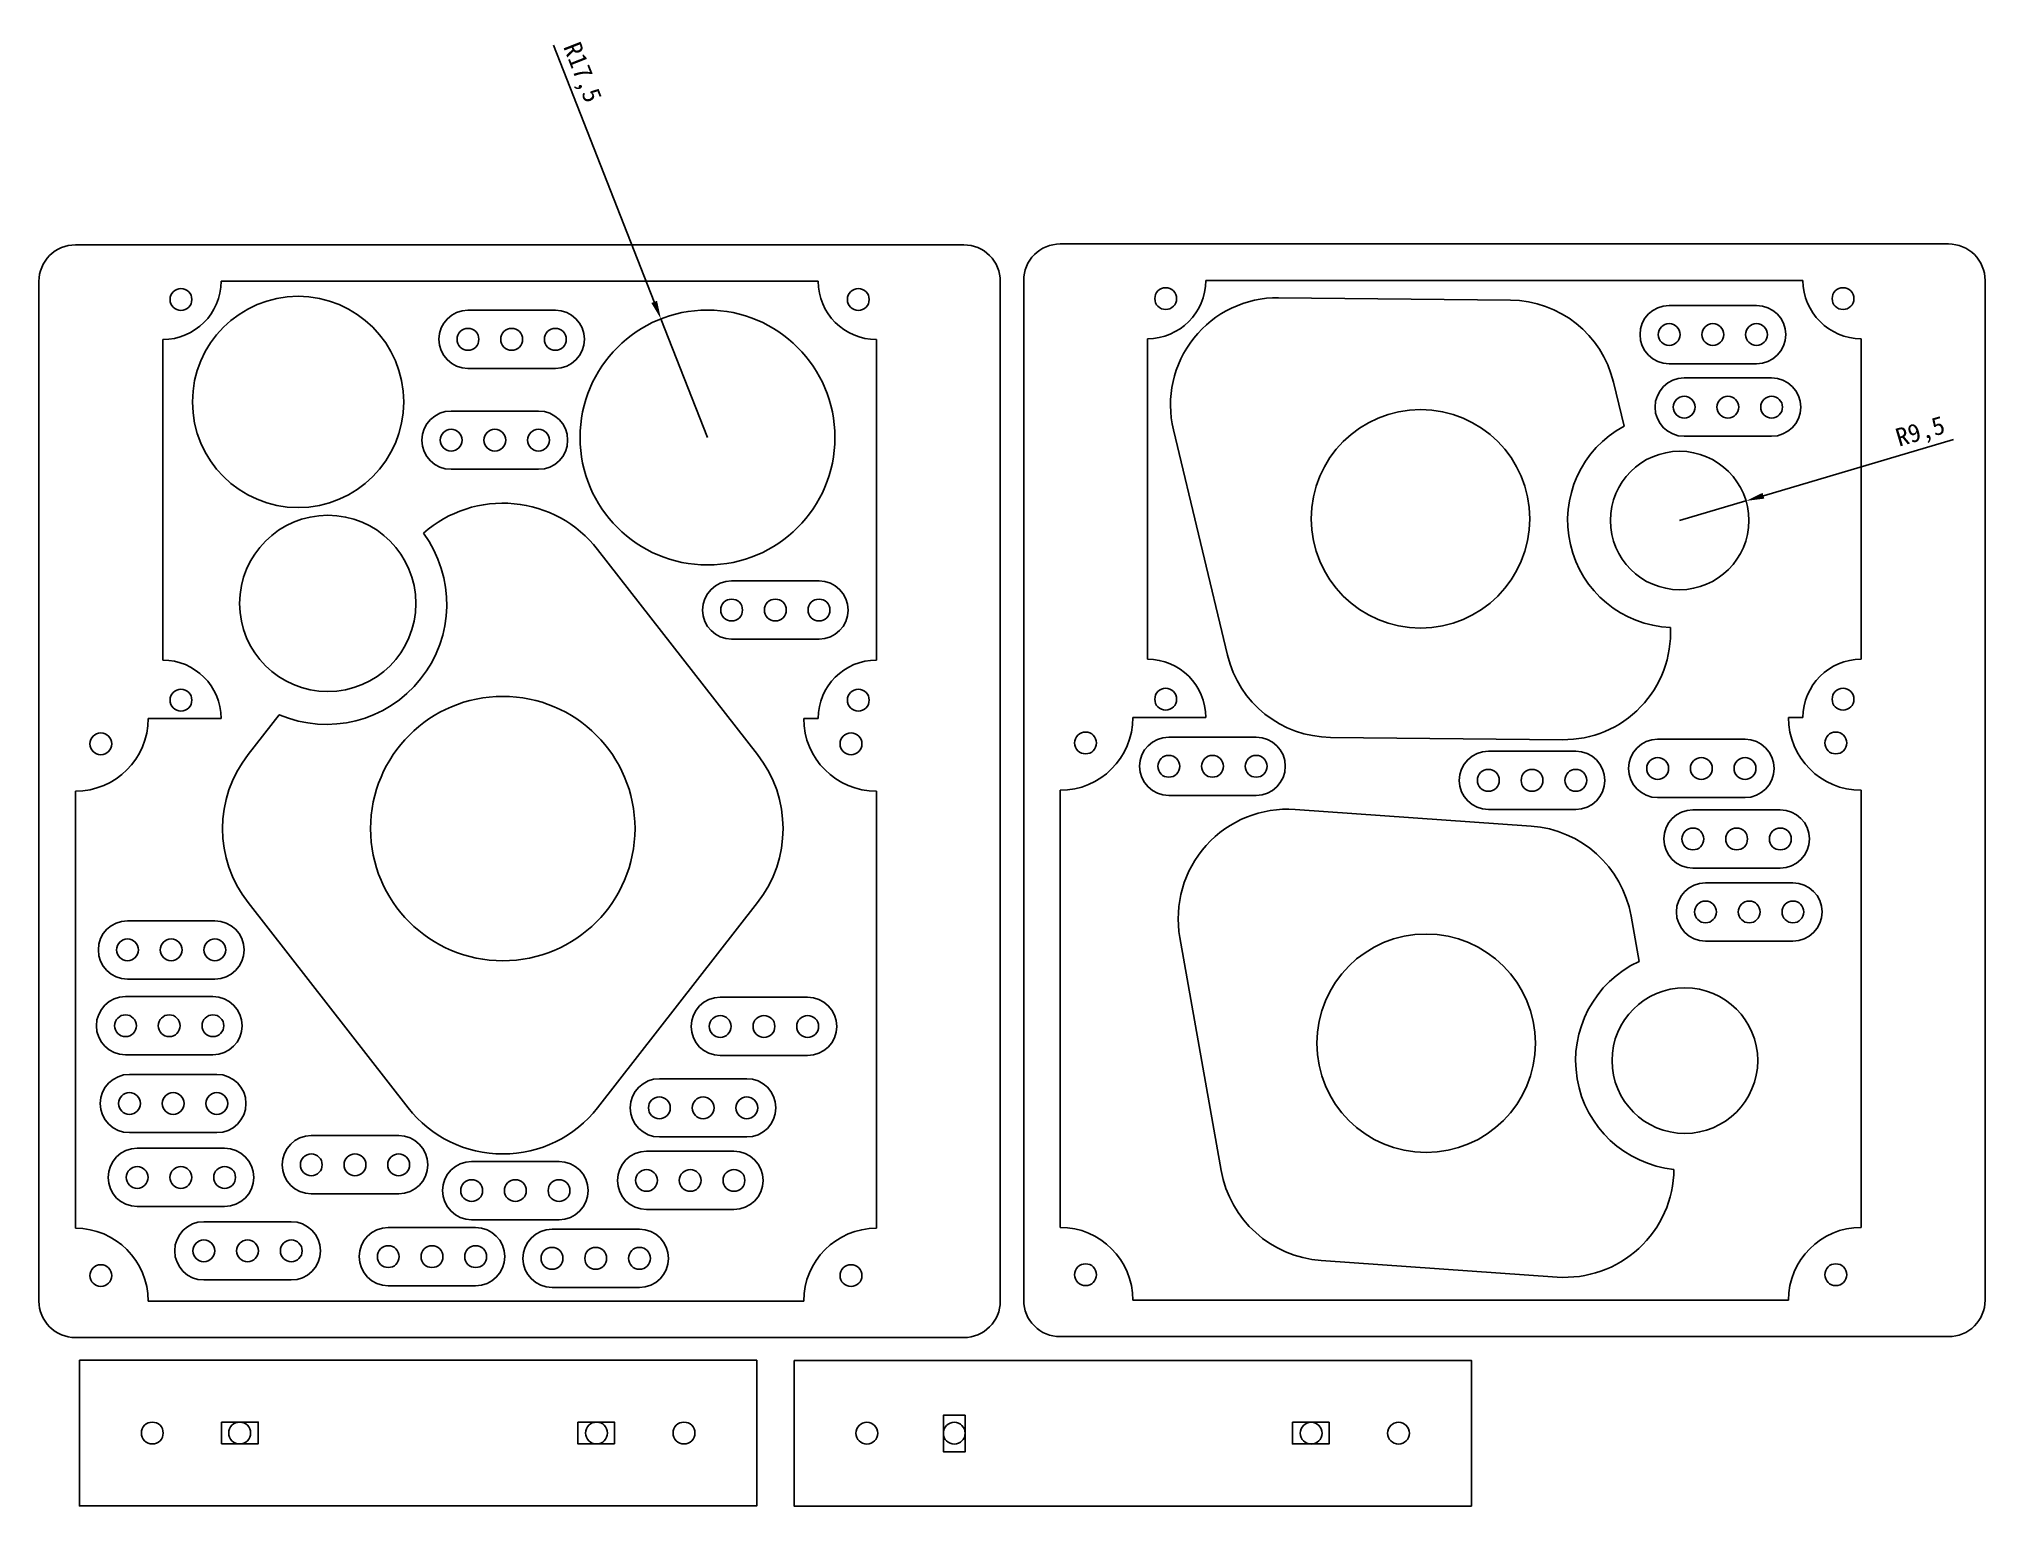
# Model space of a CAD drawing. Header units: millimetres. Extents: x 0 to 267, y -23 to 178.
import ezdxf

# ---------------------------------------------------------------- set-up
doc = ezdxf.new("R2010")
doc.units = ezdxf.units.MM
doc.styles.get("Standard").update_dxf_attribs({"font": ''})
doc.styles.get('Standard').set_extended_font_data('SimSun')
doc.dimstyles.new('ISO-25', dxfattribs={"dimtxt": 2.5, "dimasz": 2.5, "dimexe": 1.25, "dimexo": 0.625, "dimtad": 1, "dimtxsty": 'Standard', "dimcen": 2.5, "dimadec": 0, "dimazin": 0, "dimtfac": 1, "dimtmove": 0, "dimatfit": 3, "dimfxl": 1, "dimarcsym": 0})

# ---------------------------------------------------------------- blocks, each defined once
blk = doc.blocks.new('*D1')
at = {"color": 0, "lineweight": -2, "transparency": 16777216}
for p, q in [((262.85, 123.27), (236.78, 115.56)), ((225.27, 112.16), (234.38, 114.85))]:
    blk.add_line(p, q, dxfattribs=at)
at = {"color": 0, "transparency": 16777216}
blk.add_solid([(236.66, 115.96), (236.89, 115.16), (234.38, 114.85)], dxfattribs=at)
at = {"layer": 'Defpoints', "color": 0, "transparency": 16777216}
for p in [(234.38, 114.85), (225.27, 112.16)]:
    blk.add_point(p, dxfattribs=at)
at = {"color": 0, "transparency": 16777216, "insert": (258.39, 124.13), "char_height": 2.5, "attachment_point": 5, "rotation": 16.4705}
blk.add_mtext('R9,5', dxfattribs=at)
blk = doc.blocks.new('*D2')
at = {"color": 0, "lineweight": -2, "transparency": 16777216}
for p, q in [((70.64, 177.4), (84.48, 142.17)), ((91.8, 123.55), (85.4, 139.84))]:
    blk.add_line(p, q, dxfattribs=at)
at = {"color": 0, "transparency": 16777216}
blk.add_solid([(84.87, 142.32), (84.09, 142.02), (85.4, 139.84)], dxfattribs=at)
at = {"layer": 'Defpoints', "color": 0, "transparency": 16777216}
for p in [(85.4, 139.84), (91.8, 123.55)]:
    blk.add_point(p, dxfattribs=at)
at = {"color": 0, "transparency": 16777216, "insert": (74.38, 173.58), "char_height": 2.5, "attachment_point": 5, "rotation": 291.4527}
blk.add_mtext('R17,5', dxfattribs=at)
blk = doc.blocks.new('*U7')
blk.add_lwpolyline([(-8, 4), (4, 4, -1), (4, -4, 0.482901)], format="xyb")
blk = doc.blocks.new('*U9')
at = {"color": 0, "linetype": 'ByBlock', "lineweight": -2, "transparency": 16777216, "rotation": 180}
blk.add_blockref('*U7', (-2, 0), dxfattribs=at)
at = {"color": 0, "linetype": 'ByBlock', "lineweight": -2, "transparency": 16777216}
blk.add_blockref('*U7', (2, 0), dxfattribs=at)
blk = doc.blocks.new('*U14')
blk.add_lwpolyline([(-8, 4), (4, 4, -1), (4, -4, 0.482901)], format="xyb")
blk = doc.blocks.new('*U16')
at = {"color": 0, "linetype": 'ByBlock', "lineweight": -2, "transparency": 16777216, "rotation": 180}
blk.add_blockref('*U14', (-2, 0), dxfattribs=at)
at = {"color": 0, "linetype": 'ByBlock', "lineweight": -2, "transparency": 16777216}
blk.add_blockref('*U14', (2, 0), dxfattribs=at)
blk = doc.blocks.new('*U22')
blk.add_lwpolyline([(-8, 4), (4, 4, -1), (4, -4, 0.482901)], format="xyb")
blk = doc.blocks.new('*U23')
at = {"color": 0, "linetype": 'ByBlock', "lineweight": -2, "transparency": 16777216, "rotation": 180}
blk.add_blockref('*U22', (-2, 0), dxfattribs=at)
at = {"color": 0, "linetype": 'ByBlock', "lineweight": -2, "transparency": 16777216}
blk.add_blockref('*U22', (2, 0), dxfattribs=at)
blk = doc.blocks.new('*U28')
blk.add_lwpolyline([(-8, 4), (4, 4, -1), (4, -4, 0.482901)], format="xyb")
blk = doc.blocks.new('*U30')
at = {"color": 0, "linetype": 'ByBlock', "lineweight": -2, "transparency": 16777216, "rotation": 180}
blk.add_blockref('*U28', (-2, 0), dxfattribs=at)
at = {"color": 0, "linetype": 'ByBlock', "lineweight": -2, "transparency": 16777216}
blk.add_blockref('*U28', (2, 0), dxfattribs=at)
blk = doc.blocks.new('*U35')
blk.add_lwpolyline([(-8, 4), (4, 4, -1), (4, -4, 0.482901)], format="xyb")
blk = doc.blocks.new('*U37')
at = {"color": 0, "linetype": 'ByBlock', "lineweight": -2, "transparency": 16777216, "rotation": 180}
blk.add_blockref('*U35', (-2, 0), dxfattribs=at)
at = {"color": 0, "linetype": 'ByBlock', "lineweight": -2, "transparency": 16777216}
blk.add_blockref('*U35', (2, 0), dxfattribs=at)
blk = doc.blocks.new('*U42')
blk.add_lwpolyline([(-8, 4), (4, 4, -1), (4, -4, 0.482901)], format="xyb")
blk = doc.blocks.new('*U44')
at = {"color": 0, "linetype": 'ByBlock', "lineweight": -2, "transparency": 16777216, "rotation": 180}
blk.add_blockref('*U42', (-2, 0), dxfattribs=at)
at = {"color": 0, "linetype": 'ByBlock', "lineweight": -2, "transparency": 16777216}
blk.add_blockref('*U42', (2, 0), dxfattribs=at)
blk = doc.blocks.new('*U49')
blk.add_lwpolyline([(-8, 4), (4, 4, -1), (4, -4, 0.482901)], format="xyb")
blk = doc.blocks.new('*U51')
at = {"color": 0, "linetype": 'ByBlock', "lineweight": -2, "transparency": 16777216, "rotation": 180}
blk.add_blockref('*U49', (-2, 0), dxfattribs=at)
at = {"color": 0, "linetype": 'ByBlock', "lineweight": -2, "transparency": 16777216}
blk.add_blockref('*U49', (2, 0), dxfattribs=at)
blk = doc.blocks.new('*U56')
blk.add_lwpolyline([(-8, 4), (4, 4, -1), (4, -4, 0.482901)], format="xyb")
blk = doc.blocks.new('*U58')
at = {"color": 0, "linetype": 'ByBlock', "lineweight": -2, "transparency": 16777216, "rotation": 180}
blk.add_blockref('*U56', (-2, 0), dxfattribs=at)
at = {"color": 0, "linetype": 'ByBlock', "lineweight": -2, "transparency": 16777216}
blk.add_blockref('*U56', (2, 0), dxfattribs=at)
blk = doc.blocks.new('*U101')
blk.add_lwpolyline([(-8, 4), (4, 4, -1), (4, -4, 0.482901)], format="xyb")
blk = doc.blocks.new('*U103')
at = {"color": 0, "linetype": 'ByBlock', "lineweight": -2, "transparency": 16777216, "rotation": 180}
blk.add_blockref('*U101', (-2, 0), dxfattribs=at)
at = {"color": 0, "linetype": 'ByBlock', "lineweight": -2, "transparency": 16777216}
blk.add_blockref('*U101', (2, 0), dxfattribs=at)
blk = doc.blocks.new('*U108')
blk.add_lwpolyline([(-8, 4), (4, 4, -1), (4, -4, 0.482901)], format="xyb")
blk = doc.blocks.new('*U110')
at = {"color": 0, "linetype": 'ByBlock', "lineweight": -2, "transparency": 16777216, "rotation": 180}
blk.add_blockref('*U108', (-2, 0), dxfattribs=at)
at = {"color": 0, "linetype": 'ByBlock', "lineweight": -2, "transparency": 16777216}
blk.add_blockref('*U108', (2, 0), dxfattribs=at)
blk = doc.blocks.new('*U115')
blk.add_lwpolyline([(-8, 4), (4, 4, -1), (4, -4, 0.482901)], format="xyb")
blk = doc.blocks.new('*U117')
at = {"color": 0, "linetype": 'ByBlock', "lineweight": -2, "transparency": 16777216, "rotation": 180}
blk.add_blockref('*U115', (-2, 0), dxfattribs=at)
at = {"color": 0, "linetype": 'ByBlock', "lineweight": -2, "transparency": 16777216}
blk.add_blockref('*U115', (2, 0), dxfattribs=at)
blk = doc.blocks.new('*U122')
blk.add_lwpolyline([(-8, 4), (4, 4, -1), (4, -4, 0.482901)], format="xyb")
blk = doc.blocks.new('*U124')
at = {"color": 0, "linetype": 'ByBlock', "lineweight": -2, "transparency": 16777216, "rotation": 180}
blk.add_blockref('*U122', (-2, 0), dxfattribs=at)
at = {"color": 0, "linetype": 'ByBlock', "lineweight": -2, "transparency": 16777216}
blk.add_blockref('*U122', (2, 0), dxfattribs=at)
blk = doc.blocks.new('*U129')
blk.add_lwpolyline([(-8, 4), (4, 4, -1), (4, -4, 0.482901)], format="xyb")
blk = doc.blocks.new('*U131')
at = {"color": 0, "linetype": 'ByBlock', "lineweight": -2, "transparency": 16777216, "rotation": 180}
blk.add_blockref('*U129', (-2, 0), dxfattribs=at)
at = {"color": 0, "linetype": 'ByBlock', "lineweight": -2, "transparency": 16777216}
blk.add_blockref('*U129', (2, 0), dxfattribs=at)
blk = doc.blocks.new('*U136')
blk.add_lwpolyline([(-8, 4), (4, 4, -1), (4, -4, 0.482901)], format="xyb")
blk = doc.blocks.new('*U138')
at = {"color": 0, "linetype": 'ByBlock', "lineweight": -2, "transparency": 16777216, "rotation": 180}
blk.add_blockref('*U136', (-2, 0), dxfattribs=at)
at = {"color": 0, "linetype": 'ByBlock', "lineweight": -2, "transparency": 16777216}
blk.add_blockref('*U136', (2, 0), dxfattribs=at)
blk = doc.blocks.new('*U156')
blk.add_lwpolyline([(-8, 4), (4, 4, -1), (4, -4, 0.482901)], format="xyb")
blk = doc.blocks.new('*U154')
at = {"color": 0, "linetype": 'ByBlock', "lineweight": -2, "transparency": 16777216, "rotation": 180}
blk.add_blockref('*U156', (-2, 0), dxfattribs=at)
at = {"color": 0, "linetype": 'ByBlock', "lineweight": -2, "transparency": 16777216}
blk.add_blockref('*U156', (2, 0), dxfattribs=at)
blk = doc.blocks.new('*U161')
blk.add_lwpolyline([(-8, 4), (4, 4, -1), (4, -4, 0.482901)], format="xyb")
blk = doc.blocks.new('*U163')
at = {"color": 0, "linetype": 'ByBlock', "lineweight": -2, "transparency": 16777216, "rotation": 180}
blk.add_blockref('*U161', (-2, 0), dxfattribs=at)
at = {"color": 0, "linetype": 'ByBlock', "lineweight": -2, "transparency": 16777216}
blk.add_blockref('*U161', (2, 0), dxfattribs=at)
blk = doc.blocks.new('*U168')
blk.add_lwpolyline([(-8, 4), (4, 4, -1), (4, -4, 0.482901)], format="xyb")
blk = doc.blocks.new('*U170')
at = {"color": 0, "linetype": 'ByBlock', "lineweight": -2, "transparency": 16777216, "rotation": 180}
blk.add_blockref('*U168', (-2, 0), dxfattribs=at)
at = {"color": 0, "linetype": 'ByBlock', "lineweight": -2, "transparency": 16777216}
blk.add_blockref('*U168', (2, 0), dxfattribs=at)
blk = doc.blocks.new('*U175')
blk.add_lwpolyline([(-8, 4), (4, 4, -1), (4, -4, 0.482901)], format="xyb")
blk = doc.blocks.new('*U177')
at = {"color": 0, "linetype": 'ByBlock', "lineweight": -2, "transparency": 16777216, "rotation": 180}
blk.add_blockref('*U175', (-2, 0), dxfattribs=at)
at = {"color": 0, "linetype": 'ByBlock', "lineweight": -2, "transparency": 16777216}
blk.add_blockref('*U175', (2, 0), dxfattribs=at)
blk = doc.blocks.new('*U183')
blk.add_lwpolyline([(-8, 4), (4, 4, -1), (4, -4, 0.482901)], format="xyb")
blk = doc.blocks.new('*U184')
at = {"color": 0, "linetype": 'ByBlock', "lineweight": -2, "transparency": 16777216, "rotation": 180}
blk.add_blockref('*U183', (-2, 0), dxfattribs=at)
at = {"color": 0, "linetype": 'ByBlock', "lineweight": -2, "transparency": 16777216}
blk.add_blockref('*U183', (2, 0), dxfattribs=at)
blk = doc.blocks.new('*U189')
blk.add_lwpolyline([(-8, 4), (4, 4, -1), (4, -4, 0.482901)], format="xyb")
blk = doc.blocks.new('*U191')
at = {"color": 0, "linetype": 'ByBlock', "lineweight": -2, "transparency": 16777216, "rotation": 180}
blk.add_blockref('*U189', (-2, 0), dxfattribs=at)
at = {"color": 0, "linetype": 'ByBlock', "lineweight": -2, "transparency": 16777216}
blk.add_blockref('*U189', (2, 0), dxfattribs=at)
blk = doc.blocks.new('*U196')
blk.add_lwpolyline([(-8, 4), (4, 4, -1), (4, -4, 0.482901)], format="xyb")
blk = doc.blocks.new('*U198')
at = {"color": 0, "linetype": 'ByBlock', "lineweight": -2, "transparency": 16777216, "rotation": 180}
blk.add_blockref('*U196', (-2, 0), dxfattribs=at)
at = {"color": 0, "linetype": 'ByBlock', "lineweight": -2, "transparency": 16777216}
blk.add_blockref('*U196', (2, 0), dxfattribs=at)
blk = doc.blocks.new('*U203')
blk.add_lwpolyline([(-8, 4), (4, 4, -1), (4, -4, 0.482901)], format="xyb")
blk = doc.blocks.new('*U205')
at = {"color": 0, "linetype": 'ByBlock', "lineweight": -2, "transparency": 16777216, "rotation": 180}
blk.add_blockref('*U203', (-2, 0), dxfattribs=at)
at = {"color": 0, "linetype": 'ByBlock', "lineweight": -2, "transparency": 16777216}
blk.add_blockref('*U203', (2, 0), dxfattribs=at)

msp = doc.modelspace()

# ---------------------------------------------------------------- linework, layer by layer
for points in [[(5, 0), (127, 0, 0.4142136), (132, 5), (132, 145, 0.4142136), (127, 150), (5, 150, 0.4142136), (0, 145), (0, 5, 0.4142136)], [(140.208, 0.121), (262.208, 0.121, 0.4142136), (267.208, 5.121), (267.208, 145.121, 0.4142136), (262.208, 150.121), (140.208, 150.121, 0.4142136), (135.208, 145.121), (135.208, 5.121, 0.4142136)], [(224.008, 97.476, -0.4315965), (209.175, 82.061), (177.345, 82.388, -0.3438809), (163.203, 93.655), (155.771, 124.606, -0.4882271), (170.215, 142.738), (202.045, 142.411, -0.3438809), (216.187, 131.144), (217.635, 125.114, 0.7637712)], [(52.796, 110.428, -0.4315965), (76.703, 108.187), (98.677, 80.014, -0.3438809), (98.677, 59.718), (76.703, 31.546, -0.4882271), (50.683, 31.546), (28.708, 59.718, -0.3438809), (28.708, 80.014), (32.989, 85.502, 0.7637712)], [(224.497, 23.087, -0.4315965), (208.443, 8.296), (176.043, 10.581, -0.3438809), (162.329, 22.924), (156.657, 54.906, -0.4882271), (172.481, 72.488), (204.881, 70.203, -0.3438809), (218.596, 57.86), (219.701, 51.63, 0.7637712)]]:
    msp.add_lwpolyline(points, format="xyb", close=True)
for points in [[(25, 145), (107, 145)], [(160.208, 145.121), (242.208, 145.121)], [(17, 93), (17, 137)], [(115, 137), (115, 93)], [(152.208, 93.121), (152.208, 137.121)], [(250.208, 137.121), (250.208, 93.121)], [(15, 85), (25, 85)], [(105, 85), (107, 85)], [(150.208, 85.121), (160.208, 85.121)], [(240.208, 85.121), (242.208, 85.121)], [(5, 15), (5, 75)], [(115, 75), (115, 15)], [(140.208, 15.121), (140.208, 75.121)], [(250.208, 75.121), (250.208, 15.121)], [(105, 5), (15, 5)], [(240.208, 5.121), (150.208, 5.121)]]:
    msp.add_lwpolyline(points)
for points in [[(5.565, -3.115), (98.565, -3.115), (98.565, -23.115), (5.565, -23.115)], [(103.678, -3.139), (196.678, -3.139), (196.678, -23.139), (103.678, -23.139)], [(127.196, -10.645), (127.186, -15.68), (124.197, -15.674), (124.207, -10.639)], [(25.068, -11.602), (30.103, -11.602), (30.103, -14.591), (25.068, -14.591)], [(73.992, -11.602), (79.027, -11.602), (79.027, -14.591), (73.992, -14.591)], [(172.104, -11.626), (177.14, -11.626), (177.14, -14.615), (172.104, -14.615)]]:
    msp.add_lwpolyline(points, close=True)
for centre, radius in [((19.5, 142.5), 1.5), ((35.589, 128.436), 14.5), ((112.5, 142.5), 1.5), ((154.708, 142.621), 1.5), ((247.708, 142.621), 1.5), ((91.797, 123.555), 17.5), ((223.829, 137.685), 1.5), ((229.829, 137.685), 1.5), ((235.829, 137.685), 1.5), ((58.907, 137.034), 1.5), ((64.907, 137.034), 1.5), ((70.907, 137.034), 1.5), ((225.898, 127.723), 1.5), ((231.898, 127.723), 1.5), ((237.898, 127.723), 1.5), ((189.695, 112.399), 15), ((56.596, 123.186), 1.5), ((62.596, 123.186), 1.5), ((68.596, 123.186), 1.5), ((225.268, 112.16), 9.5), ((39.662, 100.778), 12.1), ((95.108, 99.866), 1.5), ((101.108, 99.866), 1.5), ((107.108, 99.866), 1.5), ((19.5, 87.5), 1.5), ((112.5, 87.5), 1.5), ((154.708, 87.621), 1.5), ((247.708, 87.621), 1.5), ((63.693, 69.866), 18.15), ((8.5, 81.5), 1.5), ((111.5, 81.5), 1.5), ((143.708, 81.621), 1.5), ((246.708, 81.621), 1.5), ((155.127, 78.419), 1.5), ((161.127, 78.419), 1.5), ((167.127, 78.419), 1.5), ((199.007, 76.488), 1.5), ((205.007, 76.488), 1.5), ((211.007, 76.488), 1.5), ((222.25, 78.12), 1.5), ((228.25, 78.12), 1.5), ((234.25, 78.12), 1.5), ((227.095, 68.444), 1.5), ((233.095, 68.444), 1.5), ((239.095, 68.444), 1.5), ((228.826, 58.423), 1.5), ((234.826, 58.423), 1.5), ((240.826, 58.423), 1.5), ((12.16, 53.213), 1.5), ((18.16, 53.213), 1.5), ((24.16, 53.213), 1.5), ((190.462, 40.392), 15), ((225.992, 38.013), 10), ((11.892, 42.802), 1.5), ((17.892, 42.802), 1.5), ((23.892, 42.802), 1.5), ((93.546, 42.705), 1.5), ((99.546, 42.705), 1.5), ((105.546, 42.705), 1.5), ((12.427, 32.123), 1.5), ((18.427, 32.123), 1.5), ((24.427, 32.123), 1.5), ((85.19, 31.53), 1.5), ((91.19, 31.53), 1.5), ((97.19, 31.53), 1.5), ((37.394, 23.713), 1.5), ((43.394, 23.713), 1.5), ((49.394, 23.713), 1.5), ((13.496, 21.979), 1.5), ((19.496, 21.979), 1.5), ((25.496, 21.979), 1.5), ((59.413, 20.169), 1.5), ((65.413, 20.169), 1.5), ((71.413, 20.169), 1.5), ((83.428, 21.568), 1.5), ((89.428, 21.568), 1.5), ((95.428, 21.568), 1.5), ((22.647, 11.898), 1.5), ((28.647, 11.898), 1.5), ((34.647, 11.898), 1.5), ((47.965, 11.105), 1.5), ((53.965, 11.105), 1.5), ((59.965, 11.105), 1.5), ((70.448, 10.868), 1.5), ((76.448, 10.868), 1.5), ((82.448, 10.868), 1.5), ((8.5, 8.5), 1.5), ((111.5, 8.5), 1.5), ((143.708, 8.621), 1.5), ((246.708, 8.621), 1.5), ((15.565, -13.115), 1.5), ((27.565, -13.115), 1.5), ((76.565, -13.115), 1.5), ((88.565, -13.115), 1.5), ((113.678, -13.139), 1.5), ((125.678, -13.139), 1.5), ((174.678, -13.139), 1.5), ((186.678, -13.139), 1.5)]:
    msp.add_circle(centre, radius)
for centre, radius, start, end in [((17, 145), 8, 270, 0), ((115, 145), 8, 180, 270), ((152.208, 145.121), 8, 270, 0), ((250.208, 145.121), 8, 180, 270), ((17, 85), 8, 0, 90), ((115, 85), 8, 90, 180), ((152.208, 85.121), 8, 0, 90), ((250.208, 85.121), 8, 90, 180), ((5, 85), 10, 270, 0), ((115, 85), 10, 180, 270), ((140.208, 85.121), 10, 270, 0), ((250.208, 85.121), 10, 180, 270), ((5, 5), 10, 0, 90), ((115, 5), 10, 90, 180), ((140.208, 5.121), 10, 0, 90), ((250.208, 5.121), 10, 90, 180)]:
    msp.add_arc(centre, radius, start, end)

# ---------------------------------------------------------------- block references
for name, p in [('*U198', (229.829, 137.685)), ('*U131', (64.907, 137.034)), ('*U205', (231.898, 127.723)), ('*U138', (62.596, 123.186)), ('*U154', (101.108, 99.866)), ('*U191', (161.127, 78.419)), ('*U184', (205.007, 76.488)), ('*U163', (228.25, 78.12)), ('*U170', (233.095, 68.444)), ('*U177', (234.826, 58.423)), ('*U9', (18.16, 53.213)), ('*U16', (17.892, 42.802)), ('*U124', (99.546, 42.705)), ('*U23', (18.427, 32.123)), ('*U117', (91.19, 31.53)), ('*U51', (43.394, 23.713)), ('*U30', (19.496, 21.979)), ('*U58', (65.413, 20.169)), ('*U110', (89.428, 21.568)), ('*U37', (28.647, 11.898)), ('*U44', (53.965, 11.105)), ('*U103', (76.448, 10.868))]:
    msp.add_blockref(name, p)

# ---------------------------------------------------------------- dimensions: what is measured, and where the dimension line sits
for center, mpoint, picture, middle in [((91.797, 123.555), (85.397, 139.843), '*D2', (72.44, 172.815)), ((225.268, 112.16), (234.378, 114.853), '*D1', (258.981, 122.127))]:
    dim = msp.add_radius_dim(center=center, mpoint=mpoint, dimstyle='ISO-25')
    dim.commit()
    dim.dimension.update_dxf_attribs({"geometry": picture, "text_midpoint": middle, "dimtype": 164})

doc.saveas('drawing.dxf')
